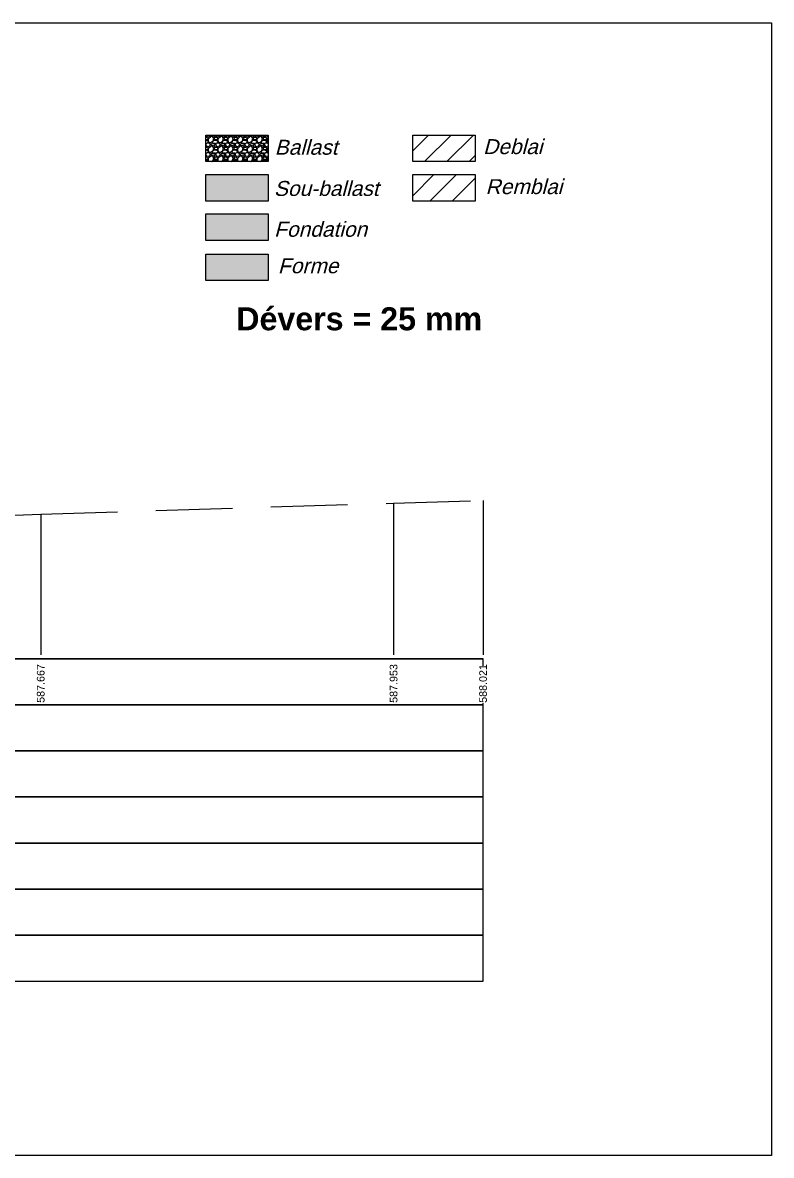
# Model space of a CAD drawing. Header units: millimetres. Extents: x 2762 to 3076, y 916 to 3305.
# Drawn here: x 2903.38 to 2922.89, y 2941.75 to 2971.25 of the extents above; entities that cross this region are included whole.
import ezdxf

# ---------------------------------------------------------------- set-up
doc = ezdxf.new("R2010")
doc.units = ezdxf.units.MM
doc.header["$LTSCALE"] = 2
doc.linetypes.add('CACHE', pattern=[9.525, 6.35, -3.175])
doc.linetypes.add('DASHED', pattern=[0.75, 0.5, -0.25])
doc.layers.add('C-ANNO-TABL-TEXT', color=150, linetype='Continuous')
doc.styles.add('ARIAL', font='arial.ttf')
doc.styles.add('C3D_Profil_Travers', font='romans.shx')
doc.styles.get("Standard").update_dxf_attribs({"font": 'arial.ttf'})

msp = doc.modelspace()

# ---------------------------------------------------------------- hatches: boundary and pattern name
h = msp.add_hatch(color=11)
h.dxf.hatch_style = 1
h.paths.add_polyline_path([(2909.781, 2967.295), (2908.155, 2967.295), (2908.155, 2966.603), (2909.781, 2966.603)])
h = msp.add_hatch(color=30)
h.dxf.hatch_style = 1
h.paths.add_polyline_path([(2909.781, 2966.268), (2908.155, 2966.268), (2908.155, 2965.576), (2909.781, 2965.576)])
h = msp.add_hatch(color=83)
h.dxf.hatch_style = 1
h.paths.add_polyline_path([(2909.781, 2965.222), (2908.155, 2965.222), (2908.155, 2964.53), (2909.781, 2964.53)])

# ---------------------------------------------------------------- linework, layer by layer
for p, q in [((2908.155, 2968.322), (2909.781, 2968.322)), ((2908.155, 2967.631), (2908.155, 2968.322)), ((2909.781, 2968.322), (2909.781, 2967.631)), ((2913.548, 2968.322), (2915.174, 2968.322)), ((2913.548, 2967.631), (2913.548, 2968.322)), ((2915.174, 2968.322), (2915.174, 2967.631)), ((2909.781, 2967.631), (2908.155, 2967.631)), ((2915.174, 2967.631), (2913.548, 2967.631)), ((2908.155, 2967.295), (2909.781, 2967.295)), ((2908.155, 2966.603), (2908.155, 2967.295)), ((2909.781, 2967.295), (2909.781, 2966.603)), ((2913.548, 2967.295), (2915.174, 2967.295)), ((2913.548, 2966.603), (2913.548, 2967.295)), ((2915.174, 2967.295), (2915.174, 2966.603)), ((2909.781, 2966.603), (2908.155, 2966.603)), ((2915.174, 2966.603), (2913.548, 2966.603)), ((2908.155, 2966.268), (2909.781, 2966.268)), ((2908.155, 2965.576), (2908.155, 2966.268)), ((2909.781, 2966.268), (2909.781, 2965.576)), ((2909.781, 2965.576), (2908.155, 2965.576)), ((2908.155, 2965.222), (2909.781, 2965.222)), ((2908.155, 2964.53), (2908.155, 2965.222)), ((2909.781, 2965.222), (2909.781, 2964.53)), ((2909.781, 2964.53), (2908.155, 2964.53))]:
    msp.add_line(p, q)
at = {"linetype": 'Continuous'}
for p, q in [((2908.161, 2968.322), (2908.174, 2968.292)), ((2908.173, 2968.292), (2908.216, 2968.279)), ((2908.216, 2968.279), (2908.26, 2968.292)), ((2908.26, 2968.291), (2908.271, 2968.322)), ((2908.317, 2968.297), (2908.293, 2968.322)), ((2908.36, 2968.303), (2908.302, 2968.298)), ((2908.394, 2968.322), (2908.376, 2968.302)), ((2908.415, 2968.322), (2908.428, 2968.292)), ((2908.427, 2968.292), (2908.47, 2968.279)), ((2908.47, 2968.279), (2908.514, 2968.292)), ((2908.514, 2968.291), (2908.525, 2968.322)), ((2908.571, 2968.297), (2908.547, 2968.322)), ((2908.614, 2968.303), (2908.556, 2968.298)), ((2908.648, 2968.322), (2908.63, 2968.302)), ((2908.669, 2968.322), (2908.682, 2968.292)), ((2908.681, 2968.292), (2908.724, 2968.279)), ((2908.724, 2968.279), (2908.768, 2968.292)), ((2908.768, 2968.291), (2908.779, 2968.322)), ((2908.825, 2968.297), (2908.801, 2968.322)), ((2908.868, 2968.303), (2908.81, 2968.298)), ((2908.902, 2968.322), (2908.884, 2968.302)), ((2908.923, 2968.322), (2908.936, 2968.292)), ((2908.935, 2968.292), (2908.978, 2968.279)), ((2908.978, 2968.279), (2909.022, 2968.292)), ((2909.022, 2968.291), (2909.033, 2968.322)), ((2909.079, 2968.297), (2909.055, 2968.322)), ((2909.122, 2968.303), (2909.064, 2968.298)), ((2909.156, 2968.322), (2909.138, 2968.302)), ((2909.177, 2968.322), (2909.19, 2968.292)), ((2909.189, 2968.292), (2909.232, 2968.279)), ((2909.232, 2968.279), (2909.276, 2968.292)), ((2909.276, 2968.291), (2909.287, 2968.322)), ((2909.333, 2968.297), (2909.309, 2968.322)), ((2909.376, 2968.303), (2909.318, 2968.298)), ((2909.41, 2968.322), (2909.392, 2968.302)), ((2909.431, 2968.322), (2909.444, 2968.292)), ((2909.443, 2968.292), (2909.486, 2968.279)), ((2909.486, 2968.279), (2909.53, 2968.292)), ((2909.53, 2968.291), (2909.541, 2968.322)), ((2909.587, 2968.297), (2909.563, 2968.322)), ((2909.63, 2968.303), (2909.572, 2968.298)), ((2909.664, 2968.322), (2909.646, 2968.302)), ((2909.685, 2968.322), (2909.698, 2968.292)), ((2909.697, 2968.292), (2909.74, 2968.279)), ((2909.74, 2968.279), (2909.781, 2968.291)), ((2908.158, 2968.276), (2908.155, 2968.277)), ((2908.155, 2968.274), (2908.158, 2968.276)), ((2908.195, 2968.248), (2908.155, 2968.254)), ((2908.155, 2968.208), (2908.205, 2968.202)), ((2908.155, 2968.187), (2908.181, 2968.187)), ((2908.207, 2968.123), (2908.155, 2968.096)), ((2908.158, 2968.022), (2908.155, 2968.023)), ((2908.155, 2968.02), (2908.158, 2968.022)), ((2908.195, 2967.994), (2908.155, 2968)), ((2908.159, 2968.073), (2908.174, 2968.038)), ((2908.16, 2968.073), (2908.176, 2968.109)), ((2908.173, 2968.038), (2908.216, 2968.025)), ((2908.176, 2968.109), (2908.217, 2968.122)), ((2908.18, 2968.19), (2908.214, 2968.167)), ((2908.218, 2968.232), (2908.197, 2968.249)), ((2908.218, 2967.978), (2908.197, 2967.995)), ((2908.204, 2968.192), (2908.217, 2968.215)), ((2908.214, 2968.165), (2908.204, 2968.129)), ((2908.216, 2968.12), (2908.257, 2968.105)), ((2908.216, 2968.025), (2908.26, 2968.038)), ((2908.219, 2968.233), (2908.217, 2968.18)), ((2908.217, 2968.215), (2908.217, 2968.231)), ((2908.217, 2968.18), (2908.237, 2968.132)), ((2908.284, 2968.279), (2908.225, 2968.226)), ((2908.284, 2968.025), (2908.225, 2967.972)), ((2908.237, 2968.129), (2908.29, 2968.126)), ((2908.256, 2968.107), (2908.271, 2968.074)), ((2908.26, 2968.037), (2908.273, 2968.073)), ((2908.337, 2968.279), (2908.276, 2968.284)), ((2908.337, 2968.025), (2908.276, 2968.03)), ((2908.317, 2968.043), (2908.289, 2968.073)), ((2908.29, 2968.129), (2908.346, 2968.172)), ((2908.29, 2968.073), (2908.298, 2968.093)), ((2908.346, 2968.093), (2908.298, 2968.088)), ((2908.36, 2968.049), (2908.302, 2968.044)), ((2908.324, 2968.136), (2908.369, 2968.187)), ((2908.343, 2968.107), (2908.325, 2968.138)), ((2908.364, 2968.235), (2908.336, 2968.28)), ((2908.364, 2967.981), (2908.336, 2968.026)), ((2908.405, 2968.103), (2908.341, 2968.108)), ((2908.346, 2968.172), (2908.366, 2968.236)), ((2908.397, 2968.086), (2908.346, 2968.098)), ((2908.363, 2968.279), (2908.373, 2968.254)), ((2908.363, 2968.025), (2908.373, 2968)), ((2908.382, 2968.287), (2908.364, 2968.28)), ((2908.382, 2968.033), (2908.364, 2968.026)), ((2908.369, 2968.187), (2908.435, 2968.187)), ((2908.374, 2968.253), (2908.412, 2968.276)), ((2908.399, 2968.256), (2908.374, 2968.231)), ((2908.374, 2968.231), (2908.394, 2968.2)), ((2908.374, 2967.999), (2908.412, 2968.022)), ((2908.399, 2968.002), (2908.374, 2967.977)), ((2908.399, 2968.074), (2908.376, 2968.048)), ((2908.412, 2968.276), (2908.381, 2968.286)), ((2908.412, 2968.022), (2908.381, 2968.032)), ((2908.395, 2968.21), (2908.459, 2968.202)), ((2908.399, 2968.073), (2908.397, 2968.086)), ((2908.449, 2968.248), (2908.399, 2968.255)), ((2908.449, 2967.994), (2908.399, 2968.001)), ((2908.461, 2968.123), (2908.408, 2968.095)), ((2908.413, 2968.073), (2908.428, 2968.038)), ((2908.414, 2968.073), (2908.43, 2968.109)), ((2908.427, 2968.038), (2908.47, 2968.025)), ((2908.43, 2968.109), (2908.471, 2968.122)), ((2908.434, 2968.19), (2908.468, 2968.167)), ((2908.472, 2968.232), (2908.451, 2968.249)), ((2908.472, 2967.978), (2908.451, 2967.995)), ((2908.458, 2968.192), (2908.471, 2968.215)), ((2908.468, 2968.165), (2908.458, 2968.129)), ((2908.47, 2968.12), (2908.511, 2968.105)), ((2908.47, 2968.025), (2908.514, 2968.038)), ((2908.473, 2968.233), (2908.471, 2968.18)), ((2908.471, 2968.215), (2908.471, 2968.231)), ((2908.471, 2968.18), (2908.491, 2968.132)), ((2908.538, 2968.279), (2908.479, 2968.226)), ((2908.538, 2968.025), (2908.479, 2967.972)), ((2908.491, 2968.129), (2908.544, 2968.126)), ((2908.51, 2968.107), (2908.525, 2968.074)), ((2908.514, 2968.037), (2908.527, 2968.073)), ((2908.591, 2968.279), (2908.53, 2968.284)), ((2908.591, 2968.025), (2908.53, 2968.03)), ((2908.571, 2968.043), (2908.543, 2968.073)), ((2908.544, 2968.129), (2908.6, 2968.172)), ((2908.544, 2968.073), (2908.552, 2968.093)), ((2908.6, 2968.093), (2908.552, 2968.088)), ((2908.614, 2968.049), (2908.556, 2968.044)), ((2908.578, 2968.136), (2908.623, 2968.187)), ((2908.597, 2968.107), (2908.579, 2968.138)), ((2908.618, 2968.235), (2908.59, 2968.28)), ((2908.618, 2967.981), (2908.59, 2968.026)), ((2908.659, 2968.103), (2908.595, 2968.108)), ((2908.6, 2968.172), (2908.62, 2968.236)), ((2908.651, 2968.086), (2908.6, 2968.098)), ((2908.617, 2968.279), (2908.627, 2968.254)), ((2908.617, 2968.025), (2908.627, 2968)), ((2908.636, 2968.287), (2908.618, 2968.28)), ((2908.636, 2968.033), (2908.618, 2968.026)), ((2908.623, 2968.187), (2908.689, 2968.187)), ((2908.628, 2968.253), (2908.666, 2968.276)), ((2908.653, 2968.256), (2908.628, 2968.231)), ((2908.628, 2968.231), (2908.648, 2968.2)), ((2908.628, 2967.999), (2908.666, 2968.022)), ((2908.653, 2968.002), (2908.628, 2967.977)), ((2908.653, 2968.074), (2908.63, 2968.048)), ((2908.666, 2968.276), (2908.635, 2968.286)), ((2908.666, 2968.022), (2908.635, 2968.032)), ((2908.649, 2968.21), (2908.713, 2968.202)), ((2908.653, 2968.073), (2908.651, 2968.086)), ((2908.703, 2968.248), (2908.653, 2968.255)), ((2908.703, 2967.994), (2908.653, 2968.001)), ((2908.715, 2968.123), (2908.662, 2968.095)), ((2908.667, 2968.073), (2908.682, 2968.038)), ((2908.668, 2968.073), (2908.684, 2968.109)), ((2908.681, 2968.038), (2908.724, 2968.025)), ((2908.684, 2968.109), (2908.725, 2968.122)), ((2908.688, 2968.19), (2908.722, 2968.167)), ((2908.726, 2968.232), (2908.705, 2968.249)), ((2908.726, 2967.978), (2908.705, 2967.995)), ((2908.712, 2968.192), (2908.725, 2968.215)), ((2908.722, 2968.165), (2908.712, 2968.129)), ((2908.724, 2968.12), (2908.765, 2968.105)), ((2908.724, 2968.025), (2908.768, 2968.038)), ((2908.727, 2968.233), (2908.725, 2968.18)), ((2908.725, 2968.215), (2908.725, 2968.231)), ((2908.725, 2968.18), (2908.745, 2968.132)), ((2908.792, 2968.279), (2908.733, 2968.226)), ((2908.792, 2968.025), (2908.733, 2967.972)), ((2908.745, 2968.129), (2908.798, 2968.126)), ((2908.764, 2968.107), (2908.779, 2968.074)), ((2908.768, 2968.037), (2908.781, 2968.073)), ((2908.845, 2968.279), (2908.784, 2968.284)), ((2908.845, 2968.025), (2908.784, 2968.03)), ((2908.825, 2968.043), (2908.797, 2968.073)), ((2908.798, 2968.129), (2908.854, 2968.172)), ((2908.798, 2968.073), (2908.806, 2968.093)), ((2908.854, 2968.093), (2908.806, 2968.088)), ((2908.868, 2968.049), (2908.81, 2968.044)), ((2908.832, 2968.136), (2908.877, 2968.187)), ((2908.851, 2968.107), (2908.833, 2968.138)), ((2908.872, 2968.235), (2908.844, 2968.28)), ((2908.872, 2967.981), (2908.844, 2968.026)), ((2908.913, 2968.103), (2908.849, 2968.108)), ((2908.854, 2968.172), (2908.874, 2968.236)), ((2908.905, 2968.086), (2908.854, 2968.098)), ((2908.871, 2968.279), (2908.881, 2968.254)), ((2908.871, 2968.025), (2908.881, 2968)), ((2908.89, 2968.287), (2908.872, 2968.28)), ((2908.89, 2968.033), (2908.872, 2968.026)), ((2908.877, 2968.187), (2908.943, 2968.187)), ((2908.882, 2968.253), (2908.92, 2968.276)), ((2908.907, 2968.256), (2908.882, 2968.231)), ((2908.882, 2968.231), (2908.902, 2968.2)), ((2908.882, 2967.999), (2908.92, 2968.022)), ((2908.907, 2968.002), (2908.882, 2967.977)), ((2908.907, 2968.074), (2908.884, 2968.048)), ((2908.92, 2968.276), (2908.889, 2968.286)), ((2908.92, 2968.022), (2908.889, 2968.032)), ((2908.903, 2968.21), (2908.967, 2968.202)), ((2908.907, 2968.073), (2908.905, 2968.086)), ((2908.957, 2968.248), (2908.907, 2968.255)), ((2908.957, 2967.994), (2908.907, 2968.001)), ((2908.969, 2968.123), (2908.916, 2968.095)), ((2908.921, 2968.073), (2908.936, 2968.038)), ((2908.922, 2968.073), (2908.938, 2968.109)), ((2908.935, 2968.038), (2908.978, 2968.025)), ((2908.938, 2968.109), (2908.979, 2968.122)), ((2908.942, 2968.19), (2908.976, 2968.167)), ((2908.98, 2968.232), (2908.959, 2968.249)), ((2908.98, 2967.978), (2908.959, 2967.995)), ((2908.966, 2968.192), (2908.979, 2968.215)), ((2908.976, 2968.165), (2908.966, 2968.129)), ((2908.978, 2968.12), (2909.019, 2968.105)), ((2908.978, 2968.025), (2909.022, 2968.038)), ((2908.981, 2968.233), (2908.979, 2968.18)), ((2908.979, 2968.215), (2908.979, 2968.231)), ((2908.979, 2968.18), (2908.999, 2968.132)), ((2909.046, 2968.279), (2908.987, 2968.226)), ((2909.046, 2968.025), (2908.987, 2967.972)), ((2908.999, 2968.129), (2909.052, 2968.126)), ((2909.018, 2968.107), (2909.033, 2968.074)), ((2909.022, 2968.037), (2909.035, 2968.073)), ((2909.099, 2968.279), (2909.038, 2968.284)), ((2909.099, 2968.025), (2909.038, 2968.03)), ((2909.079, 2968.043), (2909.051, 2968.073)), ((2909.052, 2968.129), (2909.108, 2968.172)), ((2909.052, 2968.073), (2909.06, 2968.093)), ((2909.108, 2968.093), (2909.06, 2968.088)), ((2909.122, 2968.049), (2909.064, 2968.044)), ((2909.086, 2968.136), (2909.131, 2968.187)), ((2909.105, 2968.107), (2909.087, 2968.138)), ((2909.126, 2968.235), (2909.098, 2968.28)), ((2909.126, 2967.981), (2909.098, 2968.026)), ((2909.167, 2968.103), (2909.103, 2968.108)), ((2909.108, 2968.172), (2909.128, 2968.236)), ((2909.159, 2968.086), (2909.108, 2968.098)), ((2909.125, 2968.279), (2909.135, 2968.254)), ((2909.125, 2968.025), (2909.135, 2968)), ((2909.144, 2968.287), (2909.126, 2968.28)), ((2909.144, 2968.033), (2909.126, 2968.026)), ((2909.131, 2968.187), (2909.197, 2968.187)), ((2909.136, 2968.253), (2909.174, 2968.276)), ((2909.161, 2968.256), (2909.136, 2968.231)), ((2909.136, 2968.231), (2909.156, 2968.2)), ((2909.136, 2967.999), (2909.174, 2968.022)), ((2909.161, 2968.002), (2909.136, 2967.977)), ((2909.161, 2968.074), (2909.138, 2968.048)), ((2909.174, 2968.276), (2909.143, 2968.286)), ((2909.174, 2968.022), (2909.143, 2968.032)), ((2909.157, 2968.21), (2909.221, 2968.202)), ((2909.161, 2968.073), (2909.159, 2968.086)), ((2909.211, 2968.248), (2909.161, 2968.255)), ((2909.211, 2967.994), (2909.161, 2968.001)), ((2909.223, 2968.123), (2909.17, 2968.095)), ((2909.175, 2968.073), (2909.19, 2968.038)), ((2909.176, 2968.073), (2909.192, 2968.109)), ((2909.189, 2968.038), (2909.232, 2968.025)), ((2909.192, 2968.109), (2909.233, 2968.122)), ((2909.196, 2968.19), (2909.23, 2968.167)), ((2909.234, 2968.232), (2909.213, 2968.249)), ((2909.234, 2967.978), (2909.213, 2967.995)), ((2909.22, 2968.192), (2909.233, 2968.215)), ((2909.23, 2968.165), (2909.22, 2968.129)), ((2909.232, 2968.12), (2909.273, 2968.105)), ((2909.232, 2968.025), (2909.276, 2968.038)), ((2909.235, 2968.233), (2909.233, 2968.18)), ((2909.233, 2968.215), (2909.233, 2968.231)), ((2909.233, 2968.18), (2909.253, 2968.132)), ((2909.3, 2968.279), (2909.241, 2968.226)), ((2909.3, 2968.025), (2909.241, 2967.972)), ((2909.253, 2968.129), (2909.306, 2968.126)), ((2909.272, 2968.107), (2909.287, 2968.074)), ((2909.276, 2968.037), (2909.289, 2968.073)), ((2909.353, 2968.279), (2909.292, 2968.284)), ((2909.353, 2968.025), (2909.292, 2968.03)), ((2909.333, 2968.043), (2909.305, 2968.073)), ((2909.306, 2968.129), (2909.362, 2968.172)), ((2909.306, 2968.073), (2909.314, 2968.093)), ((2909.362, 2968.093), (2909.314, 2968.088)), ((2909.376, 2968.049), (2909.318, 2968.044)), ((2909.34, 2968.136), (2909.385, 2968.187)), ((2909.359, 2968.107), (2909.341, 2968.138)), ((2909.38, 2968.235), (2909.352, 2968.28)), ((2909.38, 2967.981), (2909.352, 2968.026)), ((2909.421, 2968.103), (2909.357, 2968.108)), ((2909.362, 2968.172), (2909.382, 2968.236)), ((2909.413, 2968.086), (2909.362, 2968.098)), ((2909.379, 2968.279), (2909.389, 2968.254)), ((2909.379, 2968.025), (2909.389, 2968)), ((2909.398, 2968.287), (2909.38, 2968.28)), ((2909.398, 2968.033), (2909.38, 2968.026)), ((2909.385, 2968.187), (2909.451, 2968.187)), ((2909.39, 2968.253), (2909.428, 2968.276)), ((2909.415, 2968.256), (2909.39, 2968.231)), ((2909.39, 2968.231), (2909.41, 2968.2)), ((2909.39, 2967.999), (2909.428, 2968.022)), ((2909.415, 2968.002), (2909.39, 2967.977)), ((2909.415, 2968.074), (2909.392, 2968.048)), ((2909.428, 2968.276), (2909.397, 2968.286)), ((2909.428, 2968.022), (2909.397, 2968.032)), ((2909.411, 2968.21), (2909.475, 2968.202)), ((2909.415, 2968.073), (2909.413, 2968.086)), ((2909.465, 2968.248), (2909.415, 2968.255)), ((2909.465, 2967.994), (2909.415, 2968.001)), ((2909.477, 2968.123), (2909.424, 2968.095)), ((2909.429, 2968.073), (2909.444, 2968.038)), ((2909.43, 2968.073), (2909.446, 2968.109)), ((2909.443, 2968.038), (2909.486, 2968.025)), ((2909.446, 2968.109), (2909.487, 2968.122)), ((2909.45, 2968.19), (2909.484, 2968.167)), ((2909.488, 2968.232), (2909.467, 2968.249)), ((2909.488, 2967.978), (2909.467, 2967.995)), ((2909.474, 2968.192), (2909.487, 2968.215)), ((2909.484, 2968.165), (2909.474, 2968.129)), ((2909.486, 2968.12), (2909.527, 2968.105)), ((2909.486, 2968.025), (2909.53, 2968.038)), ((2909.489, 2968.233), (2909.487, 2968.18)), ((2909.487, 2968.215), (2909.487, 2968.231)), ((2909.487, 2968.18), (2909.507, 2968.132)), ((2909.554, 2968.279), (2909.495, 2968.226)), ((2909.554, 2968.025), (2909.495, 2967.972)), ((2909.507, 2968.129), (2909.56, 2968.126)), ((2909.526, 2968.107), (2909.541, 2968.074)), ((2909.53, 2968.037), (2909.543, 2968.073)), ((2909.607, 2968.279), (2909.546, 2968.284)), ((2909.607, 2968.025), (2909.546, 2968.03)), ((2909.587, 2968.043), (2909.559, 2968.073)), ((2909.56, 2968.129), (2909.616, 2968.172)), ((2909.56, 2968.073), (2909.568, 2968.093)), ((2909.616, 2968.093), (2909.568, 2968.088)), ((2909.63, 2968.049), (2909.572, 2968.044)), ((2909.594, 2968.136), (2909.639, 2968.187)), ((2909.613, 2968.107), (2909.595, 2968.138)), ((2909.634, 2968.235), (2909.606, 2968.28)), ((2909.634, 2967.981), (2909.606, 2968.026)), ((2909.675, 2968.103), (2909.611, 2968.108)), ((2909.616, 2968.172), (2909.636, 2968.236)), ((2909.667, 2968.086), (2909.616, 2968.098)), ((2909.633, 2968.279), (2909.643, 2968.254)), ((2909.633, 2968.025), (2909.643, 2968)), ((2909.652, 2968.287), (2909.634, 2968.28)), ((2909.652, 2968.033), (2909.634, 2968.026)), ((2909.639, 2968.187), (2909.705, 2968.187)), ((2909.644, 2968.253), (2909.682, 2968.276)), ((2909.669, 2968.256), (2909.644, 2968.231)), ((2909.644, 2968.231), (2909.664, 2968.2)), ((2909.644, 2967.999), (2909.682, 2968.022)), ((2909.669, 2968.002), (2909.644, 2967.977)), ((2909.669, 2968.074), (2909.646, 2968.048)), ((2909.682, 2968.276), (2909.651, 2968.286)), ((2909.682, 2968.022), (2909.651, 2968.032)), ((2909.665, 2968.21), (2909.729, 2968.202)), ((2909.669, 2968.073), (2909.667, 2968.086)), ((2909.719, 2968.248), (2909.669, 2968.255)), ((2909.719, 2967.994), (2909.669, 2968.001)), ((2909.731, 2968.123), (2909.678, 2968.095)), ((2909.683, 2968.073), (2909.698, 2968.038)), ((2909.684, 2968.073), (2909.7, 2968.109)), ((2909.697, 2968.038), (2909.74, 2968.025)), ((2909.7, 2968.109), (2909.741, 2968.122)), ((2909.704, 2968.19), (2909.738, 2968.167)), ((2909.742, 2968.232), (2909.721, 2968.249)), ((2909.742, 2967.978), (2909.721, 2967.995)), ((2909.728, 2968.192), (2909.741, 2968.215)), ((2909.738, 2968.165), (2909.728, 2968.129)), ((2909.74, 2968.12), (2909.781, 2968.105)), ((2909.74, 2968.025), (2909.781, 2968.037)), ((2909.743, 2968.233), (2909.741, 2968.18)), ((2909.741, 2968.215), (2909.741, 2968.231)), ((2909.741, 2968.18), (2909.761, 2968.132)), ((2909.781, 2968.255), (2909.749, 2968.226)), ((2909.781, 2968.001), (2909.749, 2967.972)), ((2909.761, 2968.129), (2909.781, 2968.128)), ((2909.78, 2968.107), (2909.781, 2968.104)), ((2908.155, 2967.954), (2908.205, 2967.948)), ((2908.155, 2967.933), (2908.181, 2967.933)), ((2908.207, 2967.869), (2908.155, 2967.842)), ((2908.158, 2967.768), (2908.155, 2967.769)), ((2908.155, 2967.766), (2908.158, 2967.768)), ((2908.195, 2967.74), (2908.155, 2967.746)), ((2908.155, 2967.7), (2908.205, 2967.694)), ((2908.159, 2967.819), (2908.174, 2967.784)), ((2908.16, 2967.819), (2908.176, 2967.855)), ((2908.173, 2967.784), (2908.216, 2967.771)), ((2908.176, 2967.855), (2908.217, 2967.868)), ((2908.18, 2967.936), (2908.214, 2967.913)), ((2908.218, 2967.724), (2908.197, 2967.741)), ((2908.204, 2967.938), (2908.217, 2967.961)), ((2908.214, 2967.911), (2908.204, 2967.875)), ((2908.204, 2967.684), (2908.217, 2967.707)), ((2908.216, 2967.866), (2908.257, 2967.851)), ((2908.216, 2967.771), (2908.26, 2967.784)), ((2908.219, 2967.979), (2908.217, 2967.926)), ((2908.217, 2967.961), (2908.217, 2967.977)), ((2908.217, 2967.926), (2908.237, 2967.878)), ((2908.219, 2967.725), (2908.217, 2967.672)), ((2908.217, 2967.707), (2908.217, 2967.723)), ((2908.284, 2967.771), (2908.225, 2967.718)), ((2908.237, 2967.875), (2908.29, 2967.872)), ((2908.256, 2967.853), (2908.271, 2967.82)), ((2908.26, 2967.783), (2908.273, 2967.819)), ((2908.337, 2967.771), (2908.276, 2967.776)), ((2908.317, 2967.789), (2908.289, 2967.819)), ((2908.29, 2967.875), (2908.346, 2967.918)), ((2908.29, 2967.819), (2908.298, 2967.839)), ((2908.346, 2967.839), (2908.298, 2967.834)), ((2908.36, 2967.795), (2908.302, 2967.79)), ((2908.324, 2967.882), (2908.369, 2967.933)), ((2908.343, 2967.853), (2908.325, 2967.884)), ((2908.364, 2967.727), (2908.336, 2967.772)), ((2908.405, 2967.849), (2908.341, 2967.854)), ((2908.346, 2967.918), (2908.366, 2967.982)), ((2908.397, 2967.832), (2908.346, 2967.844)), ((2908.346, 2967.664), (2908.366, 2967.728)), ((2908.363, 2967.771), (2908.373, 2967.746)), ((2908.382, 2967.779), (2908.364, 2967.772)), ((2908.369, 2967.933), (2908.435, 2967.933)), ((2908.374, 2967.977), (2908.394, 2967.946)), ((2908.374, 2967.745), (2908.412, 2967.768)), ((2908.399, 2967.748), (2908.374, 2967.723)), ((2908.374, 2967.723), (2908.394, 2967.692)), ((2908.399, 2967.82), (2908.376, 2967.794)), ((2908.412, 2967.768), (2908.381, 2967.778)), ((2908.395, 2967.956), (2908.459, 2967.948)), ((2908.395, 2967.702), (2908.459, 2967.694)), ((2908.399, 2967.819), (2908.397, 2967.832)), ((2908.449, 2967.74), (2908.399, 2967.747)), ((2908.461, 2967.869), (2908.408, 2967.841)), ((2908.413, 2967.819), (2908.428, 2967.784)), ((2908.414, 2967.819), (2908.43, 2967.855)), ((2908.427, 2967.784), (2908.47, 2967.771)), ((2908.43, 2967.855), (2908.471, 2967.868)), ((2908.434, 2967.936), (2908.468, 2967.913)), ((2908.472, 2967.724), (2908.451, 2967.741)), ((2908.458, 2967.938), (2908.471, 2967.961)), ((2908.468, 2967.911), (2908.458, 2967.875)), ((2908.458, 2967.684), (2908.471, 2967.707)), ((2908.47, 2967.866), (2908.511, 2967.851)), ((2908.47, 2967.771), (2908.514, 2967.784)), ((2908.473, 2967.979), (2908.471, 2967.926)), ((2908.471, 2967.961), (2908.471, 2967.977)), ((2908.471, 2967.926), (2908.491, 2967.878)), ((2908.473, 2967.725), (2908.471, 2967.672)), ((2908.471, 2967.707), (2908.471, 2967.723)), ((2908.538, 2967.771), (2908.479, 2967.718)), ((2908.491, 2967.875), (2908.544, 2967.872)), ((2908.51, 2967.853), (2908.525, 2967.82)), ((2908.514, 2967.783), (2908.527, 2967.819)), ((2908.591, 2967.771), (2908.53, 2967.776)), ((2908.571, 2967.789), (2908.543, 2967.819)), ((2908.544, 2967.875), (2908.6, 2967.918)), ((2908.544, 2967.819), (2908.552, 2967.839)), ((2908.6, 2967.839), (2908.552, 2967.834)), ((2908.614, 2967.795), (2908.556, 2967.79)), ((2908.578, 2967.882), (2908.623, 2967.933)), ((2908.597, 2967.853), (2908.579, 2967.884)), ((2908.618, 2967.727), (2908.59, 2967.772)), ((2908.659, 2967.849), (2908.595, 2967.854)), ((2908.6, 2967.918), (2908.62, 2967.982)), ((2908.651, 2967.832), (2908.6, 2967.844)), ((2908.6, 2967.664), (2908.62, 2967.728)), ((2908.617, 2967.771), (2908.627, 2967.746)), ((2908.636, 2967.779), (2908.618, 2967.772)), ((2908.623, 2967.933), (2908.689, 2967.933)), ((2908.628, 2967.977), (2908.648, 2967.946)), ((2908.628, 2967.745), (2908.666, 2967.768)), ((2908.653, 2967.748), (2908.628, 2967.723)), ((2908.628, 2967.723), (2908.648, 2967.692)), ((2908.653, 2967.82), (2908.63, 2967.794)), ((2908.666, 2967.768), (2908.635, 2967.778)), ((2908.649, 2967.956), (2908.713, 2967.948)), ((2908.649, 2967.702), (2908.713, 2967.694)), ((2908.653, 2967.819), (2908.651, 2967.832)), ((2908.703, 2967.74), (2908.653, 2967.747)), ((2908.715, 2967.869), (2908.662, 2967.841)), ((2908.667, 2967.819), (2908.682, 2967.784)), ((2908.668, 2967.819), (2908.684, 2967.855)), ((2908.681, 2967.784), (2908.724, 2967.771)), ((2908.684, 2967.855), (2908.725, 2967.868)), ((2908.688, 2967.936), (2908.722, 2967.913)), ((2908.726, 2967.724), (2908.705, 2967.741)), ((2908.712, 2967.938), (2908.725, 2967.961)), ((2908.722, 2967.911), (2908.712, 2967.875)), ((2908.712, 2967.684), (2908.725, 2967.707)), ((2908.724, 2967.866), (2908.765, 2967.851)), ((2908.724, 2967.771), (2908.768, 2967.784)), ((2908.727, 2967.979), (2908.725, 2967.926)), ((2908.725, 2967.961), (2908.725, 2967.977)), ((2908.725, 2967.926), (2908.745, 2967.878)), ((2908.727, 2967.725), (2908.725, 2967.672)), ((2908.725, 2967.707), (2908.725, 2967.723)), ((2908.792, 2967.771), (2908.733, 2967.718)), ((2908.745, 2967.875), (2908.798, 2967.872)), ((2908.764, 2967.853), (2908.779, 2967.82)), ((2908.768, 2967.783), (2908.781, 2967.819)), ((2908.845, 2967.771), (2908.784, 2967.776)), ((2908.825, 2967.789), (2908.797, 2967.819)), ((2908.798, 2967.875), (2908.854, 2967.918)), ((2908.798, 2967.819), (2908.806, 2967.839)), ((2908.854, 2967.839), (2908.806, 2967.834)), ((2908.868, 2967.795), (2908.81, 2967.79)), ((2908.832, 2967.882), (2908.877, 2967.933)), ((2908.851, 2967.853), (2908.833, 2967.884)), ((2908.872, 2967.727), (2908.844, 2967.772)), ((2908.913, 2967.849), (2908.849, 2967.854)), ((2908.854, 2967.918), (2908.874, 2967.982)), ((2908.905, 2967.832), (2908.854, 2967.844)), ((2908.854, 2967.664), (2908.874, 2967.728)), ((2908.871, 2967.771), (2908.881, 2967.746)), ((2908.89, 2967.779), (2908.872, 2967.772)), ((2908.877, 2967.933), (2908.943, 2967.933)), ((2908.882, 2967.977), (2908.902, 2967.946)), ((2908.882, 2967.745), (2908.92, 2967.768)), ((2908.907, 2967.748), (2908.882, 2967.723)), ((2908.882, 2967.723), (2908.902, 2967.692)), ((2908.907, 2967.82), (2908.884, 2967.794)), ((2908.92, 2967.768), (2908.889, 2967.778)), ((2908.903, 2967.956), (2908.967, 2967.948)), ((2908.903, 2967.702), (2908.967, 2967.694)), ((2908.907, 2967.819), (2908.905, 2967.832)), ((2908.957, 2967.74), (2908.907, 2967.747)), ((2908.969, 2967.869), (2908.916, 2967.841)), ((2908.921, 2967.819), (2908.936, 2967.784)), ((2908.922, 2967.819), (2908.938, 2967.855)), ((2908.935, 2967.784), (2908.978, 2967.771)), ((2908.938, 2967.855), (2908.979, 2967.868)), ((2908.942, 2967.936), (2908.976, 2967.913)), ((2908.98, 2967.724), (2908.959, 2967.741)), ((2908.966, 2967.938), (2908.979, 2967.961)), ((2908.976, 2967.911), (2908.966, 2967.875)), ((2908.966, 2967.684), (2908.979, 2967.707)), ((2908.978, 2967.866), (2909.019, 2967.851)), ((2908.978, 2967.771), (2909.022, 2967.784)), ((2908.981, 2967.979), (2908.979, 2967.926)), ((2908.979, 2967.961), (2908.979, 2967.977)), ((2908.979, 2967.926), (2908.999, 2967.878)), ((2908.981, 2967.725), (2908.979, 2967.672)), ((2908.979, 2967.707), (2908.979, 2967.723)), ((2909.046, 2967.771), (2908.987, 2967.718)), ((2908.999, 2967.875), (2909.052, 2967.872)), ((2909.018, 2967.853), (2909.033, 2967.82)), ((2909.022, 2967.783), (2909.035, 2967.819)), ((2909.099, 2967.771), (2909.038, 2967.776)), ((2909.079, 2967.789), (2909.051, 2967.819)), ((2909.052, 2967.875), (2909.108, 2967.918)), ((2909.052, 2967.819), (2909.06, 2967.839)), ((2909.108, 2967.839), (2909.06, 2967.834)), ((2909.122, 2967.795), (2909.064, 2967.79)), ((2909.086, 2967.882), (2909.131, 2967.933)), ((2909.105, 2967.853), (2909.087, 2967.884)), ((2909.126, 2967.727), (2909.098, 2967.772)), ((2909.167, 2967.849), (2909.103, 2967.854)), ((2909.108, 2967.918), (2909.128, 2967.982)), ((2909.159, 2967.832), (2909.108, 2967.844)), ((2909.108, 2967.664), (2909.128, 2967.728)), ((2909.125, 2967.771), (2909.135, 2967.746)), ((2909.144, 2967.779), (2909.126, 2967.772)), ((2909.131, 2967.933), (2909.197, 2967.933)), ((2909.136, 2967.977), (2909.156, 2967.946)), ((2909.136, 2967.745), (2909.174, 2967.768)), ((2909.161, 2967.748), (2909.136, 2967.723)), ((2909.136, 2967.723), (2909.156, 2967.692)), ((2909.161, 2967.82), (2909.138, 2967.794)), ((2909.174, 2967.768), (2909.143, 2967.778)), ((2909.157, 2967.956), (2909.221, 2967.948)), ((2909.157, 2967.702), (2909.221, 2967.694)), ((2909.161, 2967.819), (2909.159, 2967.832)), ((2909.211, 2967.74), (2909.161, 2967.747)), ((2909.223, 2967.869), (2909.17, 2967.841)), ((2909.175, 2967.819), (2909.19, 2967.784)), ((2909.176, 2967.819), (2909.192, 2967.855)), ((2909.189, 2967.784), (2909.232, 2967.771)), ((2909.192, 2967.855), (2909.233, 2967.868)), ((2909.196, 2967.936), (2909.23, 2967.913)), ((2909.234, 2967.724), (2909.213, 2967.741)), ((2909.22, 2967.938), (2909.233, 2967.961)), ((2909.23, 2967.911), (2909.22, 2967.875)), ((2909.22, 2967.684), (2909.233, 2967.707)), ((2909.232, 2967.866), (2909.273, 2967.851)), ((2909.232, 2967.771), (2909.276, 2967.784)), ((2909.235, 2967.979), (2909.233, 2967.926)), ((2909.233, 2967.961), (2909.233, 2967.977)), ((2909.233, 2967.926), (2909.253, 2967.878)), ((2909.235, 2967.725), (2909.233, 2967.672)), ((2909.233, 2967.707), (2909.233, 2967.723)), ((2909.3, 2967.771), (2909.241, 2967.718)), ((2909.253, 2967.875), (2909.306, 2967.872)), ((2909.272, 2967.853), (2909.287, 2967.82)), ((2909.276, 2967.783), (2909.289, 2967.819)), ((2909.353, 2967.771), (2909.292, 2967.776)), ((2909.333, 2967.789), (2909.305, 2967.819)), ((2909.306, 2967.875), (2909.362, 2967.918)), ((2909.306, 2967.819), (2909.314, 2967.839)), ((2909.362, 2967.839), (2909.314, 2967.834)), ((2909.376, 2967.795), (2909.318, 2967.79)), ((2909.34, 2967.882), (2909.385, 2967.933)), ((2909.359, 2967.853), (2909.341, 2967.884)), ((2909.38, 2967.727), (2909.352, 2967.772)), ((2909.421, 2967.849), (2909.357, 2967.854)), ((2909.362, 2967.918), (2909.382, 2967.982)), ((2909.413, 2967.832), (2909.362, 2967.844)), ((2909.362, 2967.664), (2909.382, 2967.728)), ((2909.379, 2967.771), (2909.389, 2967.746)), ((2909.398, 2967.779), (2909.38, 2967.772)), ((2909.385, 2967.933), (2909.451, 2967.933)), ((2909.39, 2967.977), (2909.41, 2967.946)), ((2909.39, 2967.745), (2909.428, 2967.768)), ((2909.415, 2967.748), (2909.39, 2967.723)), ((2909.39, 2967.723), (2909.41, 2967.692)), ((2909.415, 2967.82), (2909.392, 2967.794)), ((2909.428, 2967.768), (2909.397, 2967.778)), ((2909.411, 2967.956), (2909.475, 2967.948)), ((2909.411, 2967.702), (2909.475, 2967.694)), ((2909.415, 2967.819), (2909.413, 2967.832)), ((2909.465, 2967.74), (2909.415, 2967.747)), ((2909.477, 2967.869), (2909.424, 2967.841)), ((2909.429, 2967.819), (2909.444, 2967.784)), ((2909.43, 2967.819), (2909.446, 2967.855)), ((2909.443, 2967.784), (2909.486, 2967.771)), ((2909.446, 2967.855), (2909.487, 2967.868)), ((2909.45, 2967.936), (2909.484, 2967.913)), ((2909.488, 2967.724), (2909.467, 2967.741)), ((2909.474, 2967.938), (2909.487, 2967.961)), ((2909.484, 2967.911), (2909.474, 2967.875)), ((2909.474, 2967.684), (2909.487, 2967.707)), ((2909.486, 2967.866), (2909.527, 2967.851)), ((2909.486, 2967.771), (2909.53, 2967.784)), ((2909.489, 2967.979), (2909.487, 2967.926)), ((2909.487, 2967.961), (2909.487, 2967.977)), ((2909.487, 2967.926), (2909.507, 2967.878)), ((2909.489, 2967.725), (2909.487, 2967.672)), ((2909.487, 2967.707), (2909.487, 2967.723)), ((2909.554, 2967.771), (2909.495, 2967.718)), ((2909.507, 2967.875), (2909.56, 2967.872)), ((2909.526, 2967.853), (2909.541, 2967.82)), ((2909.53, 2967.783), (2909.543, 2967.819)), ((2909.607, 2967.771), (2909.546, 2967.776)), ((2909.587, 2967.789), (2909.559, 2967.819)), ((2909.56, 2967.875), (2909.616, 2967.918)), ((2909.56, 2967.819), (2909.568, 2967.839)), ((2909.616, 2967.839), (2909.568, 2967.834)), ((2909.63, 2967.795), (2909.572, 2967.79)), ((2909.594, 2967.882), (2909.639, 2967.933)), ((2909.613, 2967.853), (2909.595, 2967.884)), ((2909.634, 2967.727), (2909.606, 2967.772)), ((2909.675, 2967.849), (2909.611, 2967.854)), ((2909.616, 2967.918), (2909.636, 2967.982)), ((2909.667, 2967.832), (2909.616, 2967.844)), ((2909.616, 2967.664), (2909.636, 2967.728)), ((2909.633, 2967.771), (2909.643, 2967.746)), ((2909.652, 2967.779), (2909.634, 2967.772)), ((2909.639, 2967.933), (2909.705, 2967.933)), ((2909.644, 2967.977), (2909.664, 2967.946)), ((2909.644, 2967.745), (2909.682, 2967.768)), ((2909.669, 2967.748), (2909.644, 2967.723)), ((2909.644, 2967.723), (2909.664, 2967.692)), ((2909.669, 2967.82), (2909.646, 2967.794)), ((2909.682, 2967.768), (2909.651, 2967.778)), ((2909.665, 2967.956), (2909.729, 2967.948)), ((2909.665, 2967.702), (2909.729, 2967.694)), ((2909.669, 2967.819), (2909.667, 2967.832)), ((2909.719, 2967.74), (2909.669, 2967.747)), ((2909.731, 2967.869), (2909.678, 2967.841)), ((2909.683, 2967.819), (2909.698, 2967.784)), ((2909.684, 2967.819), (2909.7, 2967.855)), ((2909.697, 2967.784), (2909.74, 2967.771)), ((2909.7, 2967.855), (2909.741, 2967.868)), ((2909.704, 2967.936), (2909.738, 2967.913)), ((2909.742, 2967.724), (2909.721, 2967.741)), ((2909.728, 2967.938), (2909.741, 2967.961)), ((2909.738, 2967.911), (2909.728, 2967.875)), ((2909.728, 2967.684), (2909.741, 2967.707)), ((2909.74, 2967.866), (2909.781, 2967.851)), ((2909.74, 2967.771), (2909.781, 2967.783)), ((2909.743, 2967.979), (2909.741, 2967.926)), ((2909.741, 2967.961), (2909.741, 2967.977)), ((2909.741, 2967.926), (2909.761, 2967.878)), ((2909.743, 2967.725), (2909.741, 2967.672)), ((2909.741, 2967.707), (2909.741, 2967.723)), ((2909.781, 2967.747), (2909.749, 2967.718)), ((2909.761, 2967.875), (2909.781, 2967.874)), ((2909.78, 2967.853), (2909.781, 2967.85)), ((2908.155, 2967.679), (2908.181, 2967.679)), ((2908.18, 2967.682), (2908.214, 2967.659)), ((2908.214, 2967.657), (2908.206, 2967.631)), ((2908.217, 2967.672), (2908.235, 2967.631)), ((2908.302, 2967.631), (2908.346, 2967.664)), ((2908.325, 2967.631), (2908.369, 2967.679)), ((2908.369, 2967.679), (2908.435, 2967.679)), ((2908.434, 2967.682), (2908.468, 2967.659)), ((2908.468, 2967.657), (2908.46, 2967.631)), ((2908.471, 2967.672), (2908.489, 2967.631)), ((2908.556, 2967.631), (2908.6, 2967.664)), ((2908.579, 2967.631), (2908.623, 2967.679)), ((2908.623, 2967.679), (2908.689, 2967.679)), ((2908.688, 2967.682), (2908.722, 2967.659)), ((2908.722, 2967.657), (2908.714, 2967.631)), ((2908.725, 2967.672), (2908.743, 2967.631)), ((2908.81, 2967.631), (2908.854, 2967.664)), ((2908.833, 2967.631), (2908.877, 2967.679)), ((2908.877, 2967.679), (2908.943, 2967.679)), ((2908.942, 2967.682), (2908.976, 2967.659)), ((2908.976, 2967.657), (2908.968, 2967.631)), ((2908.979, 2967.672), (2908.997, 2967.631)), ((2909.064, 2967.631), (2909.108, 2967.664)), ((2909.087, 2967.631), (2909.131, 2967.679)), ((2909.131, 2967.679), (2909.197, 2967.679)), ((2909.196, 2967.682), (2909.23, 2967.659)), ((2909.23, 2967.657), (2909.222, 2967.631)), ((2909.233, 2967.672), (2909.251, 2967.631)), ((2909.318, 2967.631), (2909.362, 2967.664)), ((2909.341, 2967.631), (2909.385, 2967.679)), ((2909.385, 2967.679), (2909.451, 2967.679)), ((2909.45, 2967.682), (2909.484, 2967.659)), ((2909.484, 2967.657), (2909.476, 2967.631)), ((2909.487, 2967.672), (2909.505, 2967.631)), ((2909.572, 2967.631), (2909.616, 2967.664)), ((2909.595, 2967.631), (2909.639, 2967.679)), ((2909.639, 2967.679), (2909.705, 2967.679)), ((2909.704, 2967.682), (2909.738, 2967.659)), ((2909.738, 2967.657), (2909.73, 2967.631)), ((2909.741, 2967.672), (2909.759, 2967.631))]:
    msp.add_line(p, q, dxfattribs=at)
at = {"color": 1, "linetype": 'Continuous'}
for p, q in [((2913.548, 2967.91), (2913.96, 2968.322)), ((2913.852, 2967.631), (2914.544, 2968.322)), ((2914.436, 2967.631), (2915.127, 2968.322)), ((2915.019, 2967.631), (2915.174, 2967.786))]:
    msp.add_line(p, q, dxfattribs=at)
at = {"color": 3, "linetype": 'Continuous'}
for p, q in [((2913.548, 2966.743), (2914.1, 2967.295)), ((2913.992, 2966.603), (2914.684, 2967.295)), ((2914.576, 2966.603), (2915.174, 2967.202)), ((2915.159, 2966.603), (2915.174, 2966.618))]:
    msp.add_line(p, q, dxfattribs=at)
at = {"color": 105, "linetype": 'DASHED', "lineweight": -3, "ltscale": 2}
for p, q in [((2903.855, 2958.451), (2913.049, 2958.736)), ((2913.049, 2958.736), (2915.38, 2958.805)), ((2899.17, 2958.255), (2903.855, 2958.451))]:
    msp.add_line(p, q, dxfattribs=at)
at = {"color": 98, "linetype": 'CACHE', "lineweight": -3}
for p, q in [((2913.049, 2958.736), (2913.049, 2954.784)), ((2915.38, 2958.805), (2915.38, 2954.784)), ((2903.855, 2958.451), (2903.855, 2954.784))]:
    msp.add_line(p, q, dxfattribs=at)
at = {"color": 7, "linetype": 'Continuous', "lineweight": -3}
msp.add_line((2881.379, 2954.684), (2915.381, 2954.684), dxfattribs=at)
for points in [[(2881.379, 2953.484), (2915.381, 2953.484), (2915.381, 2954.684), (2881.379, 2954.684)], [(2881.379, 2952.284), (2915.381, 2952.284), (2915.381, 2953.484), (2881.379, 2953.484)], [(2881.379, 2951.084), (2915.381, 2951.084), (2915.381, 2952.284), (2881.379, 2952.284)], [(2881.379, 2949.884), (2915.381, 2949.884), (2915.381, 2951.084), (2881.379, 2951.084)], [(2881.379, 2948.684), (2915.381, 2948.684), (2915.381, 2949.884), (2881.379, 2949.884)], [(2881.379, 2947.484), (2915.381, 2947.484), (2915.381, 2948.684), (2881.379, 2948.684)], [(2881.379, 2946.284), (2915.381, 2946.284), (2915.381, 2947.484), (2881.379, 2947.484)]]:
    msp.add_3dface(points, dxfattribs=at)

# ---------------------------------------------------------------- texts
at = {"insert": (2908.949, 2963.837), "char_height": 0.6, "attachment_point": 1}
msp.add_mtext_dynamic_manual_height_columns('{\\fArial|b1|i0|c0|p34;Dévers = 25 mm}', width=8.82587, gutter_width=1.25, heights=[0], dxfattribs=at)
at = {"layer": 'C-ANNO-TABL-TEXT', "color": 7, "style": 'ARIAL', "oblique": 15}
for s, p in [('Ballast', (2909.949, 2967.809)), ('Deblai', (2915.379, 2967.825)), ('Sou-ballast', (2909.929, 2966.736)), ('Remblai', (2915.443, 2966.783)), ('Fondation', (2909.934, 2965.673)), ('Forme', (2910.034, 2964.723))]:
    msp.add_text(s, height=0.39, dxfattribs=at).set_placement(p)

# ---------------------------------------------------------------- next in the draw order: texts
at = {"color": 7, "linetype": 'Continuous', "lineweight": -3, "char_height": 0.2, "attachment_point": 4, "rotation": 90, "style": 'C3D_Profil_Travers', "bg_fill": 3, "box_fill_scale": 1.000375, "bg_fill_color": 256, "bg_fill_true_color": 13158600, "bg_fill_transparency": 0}
for s, insert, width in [('{\\fArial|b0|i0|c0|p34;587.667}', (2903.855, 2953.534), 0.99553), ('{\\fArial|b0|i0|c0|p34;587.953}', (2913.049, 2953.534), 0.99553), ('{\\fArial|b0|i0|c0|p34;588.021}', (2915.38, 2953.534), 0.95654)]:
    msp.add_mtext(s, dxfattribs=dict(at, insert=insert, width=width))

# ---------------------------------------------------------------- next in the draw order: linework, layer by layer
msp.add_lwpolyline([(2873.89, 2971.249), (2922.89, 2971.249), (2922.89, 2941.749), (2873.89, 2941.749)], close=True)

doc.saveas('drawing.dxf')
